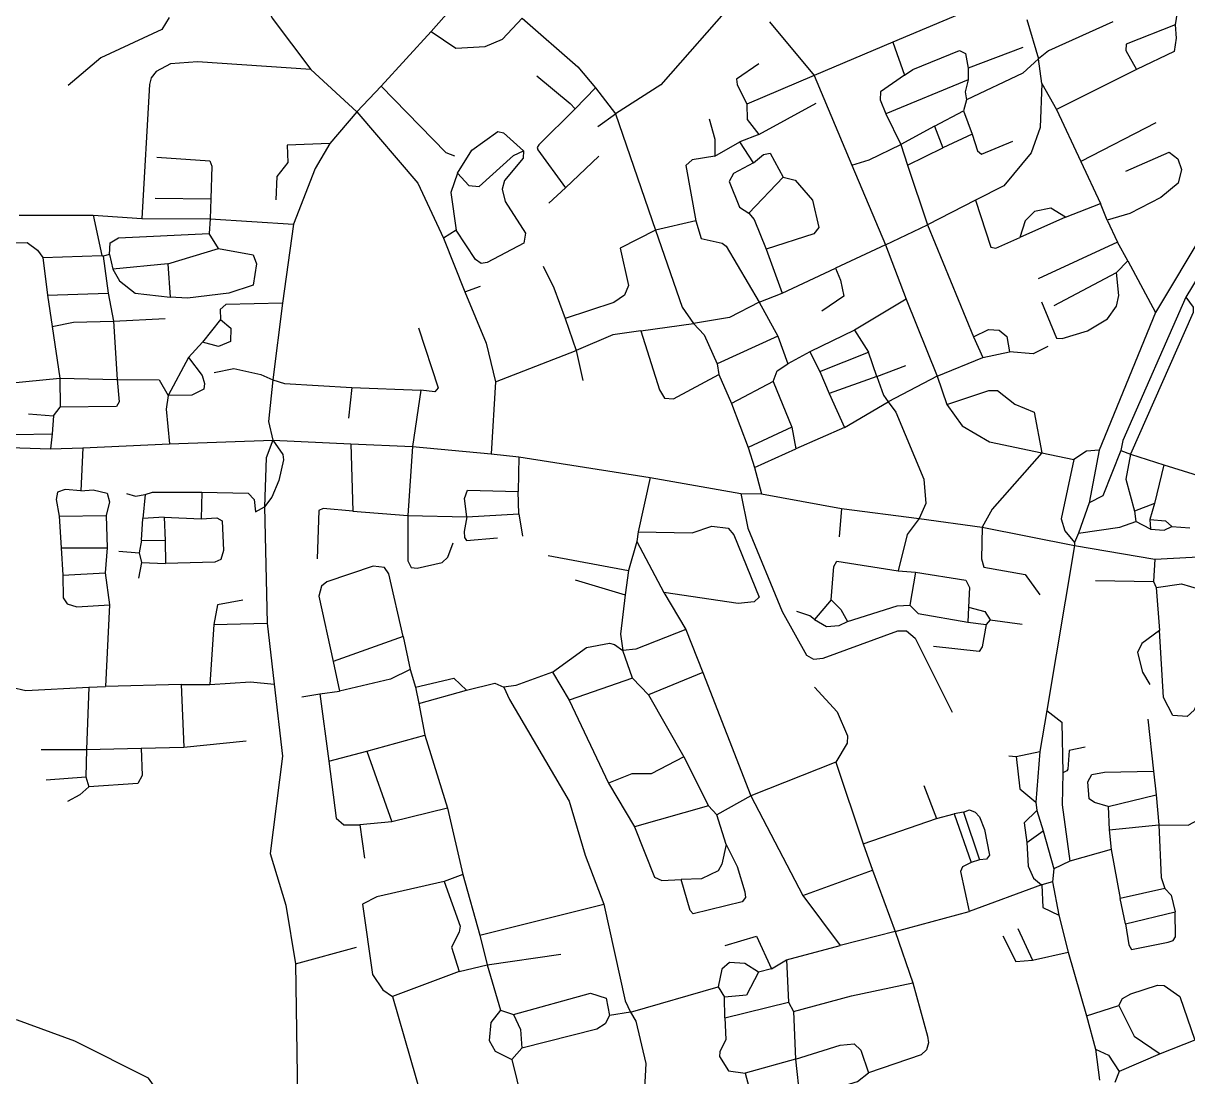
# Model space of a CAD drawing. Header units: inches. Extents: x 13510994 to 13518474, y 3660267 to 3664767.
# Drawn here: x 13513596 to 13514977, y 3662416 to 3663666 of the extents above; entities that cross this region are included whole.
import ezdxf

# ---------------------------------------------------------------- set-up
doc = ezdxf.new("R2010")
doc.units = ezdxf.units.IN
doc.header["$MEASUREMENT"] = 0

msp = doc.modelspace()

# ---------------------------------------------------------------- linework, layer by layer
for points in [[(13513859.9, 3663736.8), (13513891.6, 3663672.1), (13513937.4, 3663610.9)], [(13514966.7, 3663734.6), (13514967.5, 3663696.9), (13514962.1, 3663664.2)], [(13514778.2, 3663707.3), (13514627.6, 3663643.3)], [(13514104.1, 3663683.6), (13514080.2, 3663656.2)], [(13514441.2, 3663694.5), (13514352.5, 3663592.7), (13514298.7, 3663558.3)], [(13513769.4, 3663672.9), (13513760.5, 3663658.5), (13513688.2, 3663625), (13513649.7, 3663592.1)], [(13514080.2, 3663656.2), (13514109.4, 3663636.2), (13514143.9, 3663638.2), (13514164.8, 3663647.1), (13514187.8, 3663671.8)], [(13514187.8, 3663671.8), (13514254, 3663614.2), (13514274.8, 3663589.2)], [(13514786.5, 3663670.4), (13514800.1, 3663623.7)], [(13514080.2, 3663656.2), (13514020.9, 3663591.4)], [(13514481.2, 3663667.5), (13514534, 3663604.1)], [(13514888.2, 3663667.6), (13514812.1, 3663633.3), (13514800.1, 3663623.7)], [(13514962.1, 3663664.2), (13514904.1, 3663641.3), (13514903.6, 3663633.6), (13514916.4, 3663610.9)], [(13514962.1, 3663664.2), (13514963.6, 3663648.1), (13514961.2, 3663632.3), (13514916.4, 3663610.9)], [(13514627.6, 3663643.3), (13514534, 3663604.1)], [(13514627.6, 3663643.3), (13514641.3, 3663604.3)], [(13515160, 3663646.3), (13514974.9, 3663340.9)], [(13514641.3, 3663604.3), (13514651.2, 3663611.2), (13514706.7, 3663633.8), (13514713.7, 3663630.2), (13514716.8, 3663612.6)], [(13514781.7, 3663637.1), (13514716.8, 3663612.6)], [(13513937.4, 3663610.9), (13513802.9, 3663620.3), (13513770.8, 3663617.7), (13513754.1, 3663608.5), (13513748.1, 3663601), (13513746, 3663593.2), (13513737, 3663434.3)], [(13514468.7, 3663617.6), (13514442.2, 3663599.5), (13514442.9, 3663593.4), (13514454.4, 3663570.1)], [(13514800.1, 3663623.7), (13514781.7, 3663606.6), (13514714.7, 3663575.1)], [(13514804.3, 3663594.5), (13514800.1, 3663623.7)], [(13513937.4, 3663610.9), (13513992, 3663560.7)], [(13514205.2, 3663603.6), (13514244.8, 3663570.9), (13514250.7, 3663564.4)], [(13514534, 3663604.1), (13514454.4, 3663570.1)], [(13514534, 3663604.1), (13514579, 3663497.6)], [(13514641.3, 3663604.3), (13514612.8, 3663584.4), (13514612.4, 3663575.1), (13514619.3, 3663558.5)], [(13514716.8, 3663612.6), (13514716.6, 3663598.9)], [(13514916.4, 3663610.9), (13514821.4, 3663563.5)], [(13515111.9, 3663611.7), (13514938.9, 3663322.9)], [(13514020.9, 3663591.4), (13513992, 3663560.7)], [(13514020.9, 3663591.4), (13514097.3, 3663512.8), (13514107.7, 3663508.6)], [(13514274.8, 3663589.2), (13514250.7, 3663564.4)], [(13514274.8, 3663589.2), (13514298.7, 3663558.3)], [(13514716.6, 3663598.9), (13514619.3, 3663558.5)], [(13514716.6, 3663598.9), (13514713.3, 3663584.6), (13514714.7, 3663575.1)], [(13514804.3, 3663594.5), (13514802.1, 3663542.3), (13514791.5, 3663512.2), (13514759.1, 3663473.2), (13514725.6, 3663456.2)], [(13514804.3, 3663594.5), (13514821.4, 3663563.5)], [(13514714.7, 3663575.1), (13514711.2, 3663562.1)], [(13513992, 3663560.7), (13513959.9, 3663523.2)], [(13513992, 3663560.7), (13514064.1, 3663476.1), (13514094.7, 3663411.1)], [(13514250.7, 3663564.4), (13514207.7, 3663521.7), (13514205.7, 3663518.6), (13514206.6, 3663515.6), (13514239.2, 3663470.9)], [(13514277.7, 3663543.6), (13514298.7, 3663558.3)], [(13514298.7, 3663558.3), (13514346.1, 3663420.6)], [(13514454.4, 3663570.1), (13514454.6, 3663551.8), (13514468.7, 3663533.9)], [(13514468.7, 3663533.9), (13514536.7, 3663571.1)], [(13514619.3, 3663558.5), (13514637.1, 3663522.3)], [(13514676.7, 3663543.7), (13514711.2, 3663562.1)], [(13514711.2, 3663562.1), (13514721.7, 3663534.2)], [(13514821.4, 3663563.5), (13514850.4, 3663501.9)], [(13514409.7, 3663552.6), (13514416.3, 3663528.5), (13514416.4, 3663508.2)], [(13514939.2, 3663547.9), (13514850.4, 3663501.9)], [(13514111.1, 3663488.1), (13514128.4, 3663515.4), (13514159.1, 3663537.5), (13514165.7, 3663536), (13514189.4, 3663514.7)], [(13514468.7, 3663533.9), (13514445.9, 3663525.4)], [(13514676.7, 3663543.7), (13514637.1, 3663522.3)], [(13514676.7, 3663543.7), (13514686.6, 3663518.3)], [(13514721.7, 3663534.2), (13514686.6, 3663518.3)], [(13514721.7, 3663534.2), (13514728, 3663514.7), (13514732.6, 3663510.6), (13514769.7, 3663526.1)], [(13513959.9, 3663523.2), (13513909.5, 3663521.4), (13513910, 3663500.7), (13513897.2, 3663484.3), (13513895.7, 3663456.6)], [(13513959.9, 3663523.2), (13513942.4, 3663493.5), (13513916.9, 3663427.8)], [(13514416.4, 3663508.2), (13514445.9, 3663525.4)], [(13514462.2, 3663500.5), (13514445.9, 3663525.4)], [(13514579, 3663497.6), (13514599.2, 3663504), (13514637.1, 3663522.3)], [(13514637.1, 3663522.3), (13514644.9, 3663497.5)], [(13514644.9, 3663497.5), (13514686.6, 3663518.3)], [(13513754.7, 3663507.1), (13513817.6, 3663502.6), (13513819.9, 3663496.5), (13513818.7, 3663457.5)], [(13514189.4, 3663514.7), (13514189.1, 3663506), (13514167, 3663479.3), (13514164.1, 3663469.1), (13514167.9, 3663454.3), (13514191.8, 3663417), (13514189.9, 3663404.9), (13514146.6, 3663382.2), (13514139.2, 3663381.1), (13514132.7, 3663385.6), (13514109.7, 3663420.6)], [(13514111.1, 3663488.1), (13514124.6, 3663473.5), (13514137.1, 3663472.4), (13514177.8, 3663508.9), (13514189.4, 3663514.7)], [(13514278.7, 3663508.1), (13514239.2, 3663470.9)], [(13514416.4, 3663508.2), (13514389.7, 3663503.8), (13514382, 3663497.3), (13514394, 3663431.7)], [(13514462.2, 3663500.5), (13514474.2, 3663510.1), (13514482.2, 3663511.7), (13514497.3, 3663483.2)], [(13514903.7, 3663490.6), (13514955.2, 3663513), (13514965.4, 3663505), (13514969.6, 3663492.5), (13514965.7, 3663476.2), (13514945.2, 3663459.1), (13514908.6, 3663440.2), (13514881.6, 3663432.5)], [(13514462.2, 3663500.5), (13514438.7, 3663487.6), (13514433.2, 3663478.1), (13514445.5, 3663447.9), (13514456.6, 3663440.7)], [(13514579, 3663497.6), (13514618.9, 3663403)], [(13514644.9, 3663497.5), (13514668.7, 3663426.9)], [(13514850.4, 3663501.9), (13514873.6, 3663452.1)], [(13514111.1, 3663488.1), (13514103.4, 3663465.2), (13514109.7, 3663420.6)], [(13514497.3, 3663483.2), (13514456.6, 3663440.7)], [(13514497.3, 3663483.2), (13514511.7, 3663479.7), (13514532.2, 3663456.2), (13514539.8, 3663423.8), (13514533.6, 3663416.1), (13514477.3, 3663397.8)], [(13514219.7, 3663452.6), (13514239.2, 3663470.9)], [(13513752.7, 3663458.6), (13513818.7, 3663457.5)], [(13513818.7, 3663457.5), (13513818.2, 3663434.1)], [(13514725.6, 3663456.2), (13514668.7, 3663426.9)], [(13514725.6, 3663456.2), (13514743.5, 3663400.2), (13514749.7, 3663399.3), (13514778.1, 3663411.7)], [(13514832.1, 3663436.1), (13514873.6, 3663452.1)], [(13514881.6, 3663432.5), (13514873.6, 3663452.1)], [(13513591.4, 3663438.4), (13513679.4, 3663438.4)], [(13513679.4, 3663438.4), (13513689.7, 3663390.6)], [(13513679.4, 3663438.4), (13513737, 3663434.3)], [(13513737, 3663434.3), (13513818.2, 3663434.1)], [(13513818.2, 3663434.1), (13513816.7, 3663416.6)], [(13513818.2, 3663434.1), (13513916.9, 3663427.8)], [(13514456.6, 3663440.7), (13514463.2, 3663433.1), (13514477.3, 3663397.8)], [(13514832.1, 3663436.1), (13514814.9, 3663446.6), (13514795.4, 3663442.8), (13514784.5, 3663431.5), (13514778.1, 3663411.7)], [(13514832.1, 3663436.1), (13514778.1, 3663411.7)], [(13513916.9, 3663427.8), (13513903.7, 3663333.9)], [(13514109.7, 3663420.6), (13514094.7, 3663411.1)], [(13514346.1, 3663420.6), (13514304.3, 3663399.3), (13514313.9, 3663354.9), (13514309.1, 3663343.4), (13514296.6, 3663334.7), (13514238.9, 3663315.6)], [(13514394, 3663431.7), (13514346.1, 3663420.6)], [(13514346.1, 3663420.6), (13514377.8, 3663329.2), (13514391, 3663309.7)], [(13514394, 3663431.7), (13514400, 3663410.5), (13514425, 3663404.9), (13514430, 3663401.4), (13514468.9, 3663335.1)], [(13514618.9, 3663403), (13514668.7, 3663426.9)], [(13514668.7, 3663426.9), (13514723.3, 3663294.1)], [(13514881.6, 3663432.5), (13514894, 3663406.2)], [(13513698.7, 3663391.6), (13513699.6, 3663405.3), (13513709.3, 3663411.4), (13513816.7, 3663416.6)], [(13513827.9, 3663398.8), (13513816.7, 3663416.6)], [(13514094.7, 3663411.1), (13514120, 3663347.4)], [(13513571.7, 3663405.6), (13513601, 3663405.8), (13513613.1, 3663396.8), (13513619.5, 3663388)], [(13513767.9, 3663380.7), (13513827.9, 3663398.8)], [(13513827.9, 3663398.8), (13513868.8, 3663391.3), (13513872.8, 3663380.6), (13513869.1, 3663355.1), (13513840.1, 3663345.9), (13513791.2, 3663339.8), (13513770.4, 3663341.2)], [(13514477.3, 3663397.8), (13514496.4, 3663345.7)], [(13514618.9, 3663403), (13514559.4, 3663375.3)], [(13514618.9, 3663403), (13514643.3, 3663338.6)], [(13514894, 3663406.2), (13514799.7, 3663362.6)], [(13514906.3, 3663384.2), (13514894, 3663406.2)], [(13513619.5, 3663388), (13513689.7, 3663390.6)], [(13513619.5, 3663388), (13513625.1, 3663343.4)], [(13513689.7, 3663390.6), (13513691.2, 3663389.6)], [(13513698.7, 3663391.6), (13513691.2, 3663389.6)], [(13513691.2, 3663389.6), (13513697, 3663345.7)], [(13513698.7, 3663391.6), (13513702.5, 3663374.1)], [(13513767.9, 3663380.7), (13513702.5, 3663374.1)], [(13513767.9, 3663380.7), (13513770.4, 3663341.2)], [(13514906.3, 3663384.2), (13514892.7, 3663370.4)], [(13514906.3, 3663384.2), (13514938.9, 3663322.9)], [(13513702.5, 3663374.1), (13513710.4, 3663360.3), (13513728.9, 3663345.8), (13513770.4, 3663341.2)], [(13514212.7, 3663377.6), (13514225.4, 3663352), (13514238.9, 3663315.6)], [(13514496.4, 3663345.7), (13514559.4, 3663375.3)], [(13514559.4, 3663375.3), (13514565.5, 3663361), (13514569.2, 3663342.2), (13514543.2, 3663324.6)], [(13514803.7, 3663335.6), (13514821.4, 3663292.2), (13514828.1, 3663291.8), (13514858.1, 3663300.9), (13514881.9, 3663315.5), (13514892.8, 3663330.3), (13514895.6, 3663342.9), (13514892.7, 3663370.4)], [(13514818.7, 3663331.1), (13514892.7, 3663370.4)], [(13514120, 3663347.4), (13514138.7, 3663354.1)], [(13513625.1, 3663343.4), (13513697, 3663345.7)], [(13513625.1, 3663343.4), (13513630.8, 3663306.2)], [(13513697, 3663345.7), (13513703.3, 3663312.4)], [(13514120, 3663347.4), (13514145.3, 3663286.5), (13514156.2, 3663240.6)], [(13514468.9, 3663335.1), (13514496.4, 3663345.7)], [(13514643.3, 3663338.6), (13514582, 3663302)], [(13514643.3, 3663338.6), (13514680, 3663247.3)], [(13514974.9, 3663340.9), (13514900.2, 3663171.1), (13514897.7, 3663159.1)], [(13514974.9, 3663340.9), (13514983.6, 3663329), (13514983.7, 3663323), (13514909.2, 3663154.6)], [(13513903.7, 3663333.9), (13513836.5, 3663332.3), (13513830, 3663326.5), (13513830.3, 3663314.5)], [(13513903.7, 3663333.9), (13513892.3, 3663242.8)], [(13514468.9, 3663335.1), (13514433.6, 3663316.9), (13514391, 3663309.7)], [(13514468.9, 3663335.1), (13514491, 3663294.6)], [(13513630.8, 3663306.2), (13513656.1, 3663311.5), (13513703.3, 3663312.4)], [(13513703.3, 3663312.4), (13513764.7, 3663315.6)], [(13513703.3, 3663312.4), (13513707.8, 3663243.3)], [(13513830.3, 3663314.5), (13513842.6, 3663304.3), (13513842, 3663288.3), (13513827.7, 3663282.4), (13513808.8, 3663287.5)], [(13513830.3, 3663314.5), (13513808.8, 3663287.5)], [(13514238.9, 3663315.6), (13514252.1, 3663277.8)], [(13514938.9, 3663322.9), (13514872.2, 3663159.6)], [(13513630.8, 3663306.2), (13513639.8, 3663244.8)], [(13514065.2, 3663304.6), (13514088.5, 3663233.4), (13514084.4, 3663228.7), (13514067.7, 3663230.8)], [(13514328.6, 3663301), (13514295.3, 3663296.2), (13514252.1, 3663277.8)], [(13514328.6, 3663301), (13514391, 3663309.7)], [(13514328.6, 3663301), (13514350.8, 3663231.2), (13514356.8, 3663221.2), (13514367.2, 3663220.6), (13514421.2, 3663249.1)], [(13514391, 3663309.7), (13514403.8, 3663296.2), (13514419.2, 3663262.1)], [(13514582, 3663302), (13514529, 3663276)], [(13514582, 3663302), (13514598.8, 3663275.9)], [(13514723.3, 3663294.1), (13514740.7, 3663302.6), (13514753.6, 3663302), (13514762.7, 3663294.4), (13514765.6, 3663276.1)], [(13513808.8, 3663287.5), (13513792.5, 3663269.4)], [(13514491, 3663294.6), (13514419.2, 3663262.1)], [(13514491, 3663294.6), (13514502.9, 3663261.8)], [(13514723.3, 3663294.1), (13514734.1, 3663269.4)], [(13514811.2, 3663282.6), (13514794, 3663273.9), (13514765.6, 3663276.1)], [(13513792.5, 3663269.4), (13513808.7, 3663248.1), (13513811.4, 3663238.6), (13513810.3, 3663231.8), (13513796.1, 3663224.8), (13513768.1, 3663224.2)], [(13513792.5, 3663269.4), (13513768.1, 3663224.2)], [(13514156.2, 3663240.6), (13514252.1, 3663277.8)], [(13514252.1, 3663277.8), (13514260, 3663242)], [(13514529, 3663276), (13514502.9, 3663261.8)], [(13514529, 3663276), (13514540.8, 3663252.7)], [(13514540.8, 3663252.7), (13514598.8, 3663275.9)], [(13514608.6, 3663247.1), (13514598.8, 3663275.9)], [(13514680, 3663247.3), (13514734.1, 3663269.4)], [(13514734.1, 3663269.4), (13514765.6, 3663276.1)], [(13513822.7, 3663251.6), (13513846, 3663256.4), (13513878, 3663249.3), (13513892.3, 3663242.8)], [(13514419.2, 3663262.1), (13514421.2, 3663249.1)], [(13514485.6, 3663240.9), (13514490.2, 3663253.6), (13514502.9, 3663261.8)], [(13514608.6, 3663247.1), (13514642.7, 3663260.1)], [(13513558.6, 3663236.9), (13513639.8, 3663244.8)], [(13513639.8, 3663244.8), (13513707.8, 3663243.3)], [(13513639.8, 3663244.8), (13513640.2, 3663210.6)], [(13513707.8, 3663243.3), (13513710, 3663217), (13513707, 3663211.3), (13513640.2, 3663210.6)], [(13513707.8, 3663243.3), (13513757.7, 3663243), (13513768.1, 3663224.2)], [(13513892.3, 3663242.8), (13513887.1, 3663193.7), (13513892.2, 3663171.3)], [(13513892.3, 3663242.8), (13513906.3, 3663238.7), (13513986, 3663233.9)], [(13514421.2, 3663249.1), (13514436, 3663214.8)], [(13514485.6, 3663240.9), (13514436, 3663214.8)], [(13514485.6, 3663240.9), (13514507.8, 3663186.7)], [(13514540.8, 3663252.7), (13514552.1, 3663226.9)], [(13514608.6, 3663247.1), (13514552.1, 3663226.9)], [(13514608.6, 3663247.1), (13514616.4, 3663224.7), (13514622.1, 3663216.8)], [(13514680, 3663247.3), (13514622.1, 3663216.8)], [(13514680, 3663247.3), (13514691.3, 3663213.7)], [(13513986, 3663233.9), (13513982.2, 3663197.6)], [(13513986, 3663233.9), (13514067.7, 3663230.8)], [(13514067.7, 3663230.8), (13514057.9, 3663163.9)], [(13514156.2, 3663240.6), (13514151.2, 3663155)], [(13514552.1, 3663226.9), (13514570.1, 3663186.5)], [(13514691.3, 3663213.7), (13514741.2, 3663230.5), (13514751.5, 3663230.5), (13514772.3, 3663213.9), (13514795.2, 3663204.7), (13514804.2, 3663156.3)], [(13513768.1, 3663224.2), (13513766, 3663208.2), (13513769.8, 3663167.2)], [(13514436, 3663214.8), (13514455.9, 3663162.7)], [(13514570.1, 3663186.5), (13514622.1, 3663216.8)], [(13514622.1, 3663216.8), (13514630.9, 3663204.5), (13514664.2, 3663125), (13514666.7, 3663096.3), (13514658.6, 3663078.6)], [(13514691.3, 3663213.7), (13514709.7, 3663188.3), (13514742.1, 3663169.5), (13514804.2, 3663156.3)], [(13513602.7, 3663202.6), (13513632.2, 3663200.1)], [(13513632.2, 3663200.1), (13513630.7, 3663179.1)], [(13513632.2, 3663200.1), (13513640.2, 3663210.6)], [(13514507.8, 3663186.7), (13514455.9, 3663162.7)], [(13514507.8, 3663186.7), (13514512.4, 3663161)], [(13514570.1, 3663186.5), (13514512.4, 3663161)], [(13513567.7, 3663163.2), (13513586.9, 3663178.1), (13513630.7, 3663179.1)], [(13513630.7, 3663179.1), (13513628.7, 3663161.1)], [(13513567.7, 3663163.2), (13513628.7, 3663161.1)], [(13513628.7, 3663161.1), (13513667.2, 3663162.2)], [(13513667.2, 3663162.2), (13513664.7, 3663111.4)], [(13513667.2, 3663162.2), (13513769.8, 3663167.2)], [(13513769.8, 3663167.2), (13513892.2, 3663171.3)], [(13513892.2, 3663171.3), (13513884.3, 3663150.3), (13513882.6, 3663092.4)], [(13513892.2, 3663171.3), (13513904, 3663154.2), (13513904.8, 3663148), (13513899.4, 3663123.7), (13513891.1, 3663103.7), (13513882.6, 3663092.4)], [(13513892.2, 3663171.3), (13513984.9, 3663167)], [(13513984.9, 3663167), (13513987.1, 3663087.1)], [(13513984.9, 3663167), (13514057.9, 3663163.9)], [(13514057.9, 3663163.9), (13514052.4, 3663082)], [(13514057.9, 3663163.9), (13514151.2, 3663155)], [(13514455.9, 3663162.7), (13514463.6, 3663139.1)], [(13514463.6, 3663139.1), (13514512.4, 3663161)], [(13514872.2, 3663159.6), (13514857.2, 3663158.5), (13514842.2, 3663148.6)], [(13514872.2, 3663159.6), (13514860.2, 3663097.1)], [(13514897.7, 3663159.1), (13514876.6, 3663105.4), (13514860.2, 3663097.1)], [(13514897.7, 3663159.1), (13514909.2, 3663154.6)], [(13514151.2, 3663155), (13514184.1, 3663151.5)], [(13514184.1, 3663151.5), (13514183.1, 3663110.5)], [(13514184.1, 3663151.5), (13514339.8, 3663127.1)], [(13514804.2, 3663156.3), (13514745.1, 3663089.7), (13514733.2, 3663068)], [(13514804.2, 3663156.3), (13514842.2, 3663148.6)], [(13514842.2, 3663148.6), (13514827.1, 3663078.2), (13514831.3, 3663063.9), (13514842.7, 3663050.1)], [(13514909.2, 3663154.6), (13514903.9, 3663125.2), (13514914.2, 3663087.1)], [(13514909.2, 3663154.6), (13514948.9, 3663142.1)], [(13514463.6, 3663139.1), (13514471.7, 3663107.6)], [(13514948.9, 3663142.1), (13514937.6, 3663096.4)], [(13514948.9, 3663142.1), (13515040.3, 3663113.7)], [(13514339.8, 3663127.1), (13514325.4, 3663062.5)], [(13514339.8, 3663127.1), (13514447.2, 3663108.1)], [(13513664.7, 3663111.4), (13513646.2, 3663112.8), (13513636.8, 3663109.6), (13513635.4, 3663101.1), (13513639.1, 3663081.4)], [(13513664.7, 3663111.4), (13513679.1, 3663112.6), (13513695.7, 3663108.5), (13513698.7, 3663098.4), (13513694.6, 3663082)], [(13513718.7, 3663108.1), (13513729.3, 3663105), (13513741, 3663107.1)], [(13513741, 3663107.1), (13513738.1, 3663078.4)], [(13513741, 3663107.1), (13513749.8, 3663109.7), (13513808.1, 3663109.8)], [(13513808.1, 3663109.8), (13513807.3, 3663078.2)], [(13513808.1, 3663109.8), (13513863.2, 3663108.5), (13513870, 3663101.2), (13513871.7, 3663086.4), (13513882.6, 3663092.4)], [(13514122.2, 3663080.3), (13514119.5, 3663102.1), (13514123.3, 3663112), (13514183.1, 3663110.5)], [(13514183.9, 3663084.2), (13514183.1, 3663110.5)], [(13514447.2, 3663108.1), (13514455.4, 3663067.2), (13514496.4, 3662968.2), (13514525.2, 3662916.2), (13514533.3, 3662911.8), (13514545, 3662912.9), (13514633.2, 3662945.1), (13514643.7, 3662945.1), (13514654, 3662936.5), (13514697.7, 3662848.6)], [(13514447.2, 3663108.1), (13514471.7, 3663107.6)], [(13514471.7, 3663107.6), (13514566.7, 3663090.5)], [(13513882.6, 3663092.4), (13513885.5, 3662954.2)], [(13513987.1, 3663087.1), (13513951.9, 3663090.3), (13513946.8, 3663088.1), (13513944.7, 3663030.6)], [(13514566.7, 3663090.5), (13514563.7, 3663056.6)], [(13514566.7, 3663090.5), (13514658.6, 3663078.6)], [(13514860.2, 3663097.1), (13514847.7, 3663061.1)], [(13514937.6, 3663096.4), (13514914.2, 3663087.1)], [(13514937.6, 3663096.4), (13514932.3, 3663077.4)], [(13513639.1, 3663081.4), (13513694.6, 3663082)], [(13513639.1, 3663081.4), (13513641.4, 3663043.6)], [(13513694.6, 3663082), (13513696, 3663043.6)], [(13513736.5, 3663052.6), (13513738.1, 3663078.4)], [(13513763.4, 3663079.9), (13513738.1, 3663078.4)], [(13513763.4, 3663079.9), (13513807.3, 3663078.2)], [(13513763.4, 3663079.9), (13513764.8, 3663052.2)], [(13513807.3, 3663078.2), (13513825.9, 3663079.3), (13513832.2, 3663075.6), (13513833.7, 3663040.6), (13513830.6, 3663029.8), (13513823.4, 3663026.5), (13513765.1, 3663025.2)], [(13513987.1, 3663087.1), (13514052.4, 3663082)], [(13514052.4, 3663082), (13514122.2, 3663080.3)], [(13514052.4, 3663082), (13514052.5, 3663028.2), (13514056.4, 3663020.2), (13514063.3, 3663019.6), (13514092.9, 3663026.4), (13514099.8, 3663032.8), (13514106.2, 3663049.6)], [(13514122.2, 3663080.3), (13514119, 3663062.9), (13514119.5, 3663056.1), (13514122, 3663052.5), (13514158.7, 3663055.6)], [(13514122.2, 3663080.3), (13514183.9, 3663084.2)], [(13514183.9, 3663084.2), (13514188.2, 3663057.6)], [(13514658.6, 3663078.6), (13514644.6, 3663059.3), (13514633.6, 3663016.3)], [(13514658.6, 3663078.6), (13514733.2, 3663068)], [(13514847.7, 3663061.1), (13514896.6, 3663068.3), (13514915.7, 3663075.1)], [(13514914.2, 3663087.1), (13514915.7, 3663075.1)], [(13514932.8, 3663065.7), (13514915.7, 3663075.1)], [(13514932.3, 3663077.4), (13514950.6, 3663075.7), (13514958.2, 3663069.1)], [(13514932.3, 3663077.4), (13514932.8, 3663065.7)], [(13514325.4, 3663062.5), (13514324.1, 3663051.2)], [(13514325.4, 3663062.5), (13514389.5, 3663061.6), (13514412.7, 3663069.4), (13514432.4, 3663067.2), (13514438.9, 3663059.2), (13514468.8, 3662985.2), (13514462.9, 3662979.5), (13514443.9, 3662977.7), (13514355.8, 3662990.6)], [(13514733.2, 3663068), (13514732.6, 3663030.5), (13514735.2, 3663020.6), (13514784.4, 3663012.2), (13514801.7, 3662988.1)], [(13514733.2, 3663068), (13514842.7, 3663046.6)], [(13514932.8, 3663065.7), (13514949.2, 3663064.8), (13514958.2, 3663069.1)], [(13514958.2, 3663069.1), (13514979.7, 3663067.6)], [(13513736.5, 3663052.6), (13513733.7, 3663037.6)], [(13513736.5, 3663052.6), (13513764.8, 3663052.2)], [(13513764.8, 3663052.2), (13513765.1, 3663025.2)], [(13514324.1, 3663051.2), (13514314.1, 3663016.9)], [(13514324.1, 3663051.2), (13514355.8, 3662990.6)], [(13514847.7, 3663061.1), (13514842.7, 3663050.1)], [(13514842.7, 3663050.1), (13514842.7, 3663046.6)], [(13513641.4, 3663043.6), (13513696, 3663043.6)], [(13513641.4, 3663043.6), (13513643.5, 3663011.2)], [(13513696, 3663043.6), (13513693.7, 3663014.2)], [(13513709.7, 3663039.6), (13513733.7, 3663037.6)], [(13513733.7, 3663037.6), (13513736.7, 3663026.1)], [(13514218.7, 3663034.6), (13514314.1, 3663016.9)], [(13514842.7, 3663046.6), (13514810.2, 3662850.6)], [(13514842.7, 3663046.6), (13514938.2, 3663030.1)], [(13514938.2, 3663030.1), (13515026.7, 3663035.1)], [(13513736.7, 3663026.1), (13513733.2, 3663007.6)], [(13513736.7, 3663026.1), (13513765.1, 3663025.2)], [(13514046.8, 3662938.4), (13514029.8, 3663012.8), (13514024.8, 3663020.3), (13514011.2, 3663022.1), (13513956.2, 3663003.2), (13513949.9, 3662998.4), (13513947, 3662986.2), (13513963.8, 3662908.7)], [(13514554.3, 3662981.9), (13514557.6, 3663021.5), (13514561.1, 3663027.9), (13514633.6, 3663016.3)], [(13514938.2, 3663030.1), (13514936.7, 3663003.6)], [(13513643.5, 3663011.2), (13513693.7, 3663014.2)], [(13513643.5, 3663011.2), (13513643.6, 3662984.2), (13513648.5, 3662977.2), (13513659.8, 3662973.6), (13513698.7, 3662976)], [(13513693.7, 3663014.2), (13513698.7, 3662976)], [(13514314.1, 3663016.9), (13514310.1, 3662987.9)], [(13514633.6, 3663016.3), (13514654.2, 3663014.9)], [(13514654.2, 3663014.9), (13514647.6, 3662975.6)], [(13514654.2, 3663014.9), (13514714.2, 3663005.5), (13514718.2, 3662996.6), (13514717, 3662973.4)], [(13514250.7, 3663005.6), (13514310.1, 3662987.9)], [(13514867.7, 3663005.1), (13514936.7, 3663003.6)], [(13514936.7, 3663003.6), (13514939.7, 3662996.6)], [(13514939.7, 3662996.6), (13514969.8, 3663001), (13514991, 3662994.5), (13514995.4, 3662988.4), (13514997.7, 3662970.5), (13514997.4, 3662887.3), (13514994.8, 3662874.8), (13514984.6, 3662851.1), (13514976.6, 3662843.5), (13514959.5, 3662844.9), (13514948.5, 3662866.3), (13514943.8, 3662945.8)], [(13514939.7, 3662996.6), (13514943.8, 3662945.8)], [(13513856.7, 3662981.6), (13513826.6, 3662976.2), (13513822.5, 3662952.9)], [(13514310.1, 3662987.9), (13514304.7, 3662941.1), (13514307.2, 3662921.8)], [(13514355.8, 3662990.6), (13514382.1, 3662946.8)], [(13514554.3, 3662981.9), (13514534.6, 3662958.7)], [(13514554.3, 3662981.9), (13514565.8, 3662970.5), (13514573.7, 3662956.3)], [(13513698.7, 3662976), (13513693.9, 3662879.1)], [(13514534.6, 3662958.7), (13514529.1, 3662963), (13514513.7, 3662968.1)], [(13514573.7, 3662956.3), (13514632.7, 3662975), (13514647.6, 3662975.6)], [(13514647.6, 3662975.6), (13514657.3, 3662965.8), (13514716.3, 3662955.4)], [(13514717, 3662973.4), (13514716.3, 3662955.4)], [(13514717, 3662973.4), (13514736.5, 3662968), (13514742.7, 3662958.1)], [(13513822.5, 3662952.9), (13513817.7, 3662881.7)], [(13513822.5, 3662952.9), (13513885.5, 3662954.2)], [(13513885.5, 3662954.2), (13513893.9, 3662881.8)], [(13514534.6, 3662958.7), (13514548.9, 3662950.5), (13514563.7, 3662951.6), (13514573.7, 3662956.3)], [(13514738.2, 3662952.6), (13514733.5, 3662926.1), (13514730, 3662920.6), (13514675.7, 3662926.6)], [(13514716.3, 3662955.4), (13514738.2, 3662952.6)], [(13514742.7, 3662958.1), (13514738.2, 3662952.6)], [(13514742.7, 3662958.1), (13514780.7, 3662953.1)], [(13514046.8, 3662938.4), (13513963.8, 3662908.7)], [(13514046.8, 3662938.4), (13514055.2, 3662899.2)], [(13514382.1, 3662946.8), (13514322.6, 3662923.3), (13514307.2, 3662921.8)], [(13514382.1, 3662946.8), (13514402.1, 3662895.7)], [(13514943.8, 3662945.8), (13514922.7, 3662930.3), (13514917.4, 3662919.6), (13514923.6, 3662896.1), (13514932.2, 3662881.6)], [(13514223.9, 3662896.1), (13514264.2, 3662925.6), (13514291.5, 3662930.7), (13514297.3, 3662929.2), (13514307.2, 3662921.8)], [(13514318.6, 3662889), (13514307.2, 3662921.8)], [(13513963.8, 3662908.7), (13513971.2, 3662873.7)], [(13514055.2, 3662899.2), (13514032, 3662887.9), (13513971.2, 3662873.7)], [(13514055.2, 3662899.2), (13514061.5, 3662878.3)], [(13514223.9, 3662896.1), (13514180.6, 3662880.2), (13514166.3, 3662878.4)], [(13514223.9, 3662896.1), (13514243.6, 3662862.8)], [(13514402.1, 3662895.7), (13514337.6, 3662869.3)], [(13514402.1, 3662895.7), (13514458.9, 3662749.4)], [(13513817.7, 3662881.7), (13513866, 3662884.6), (13513893.9, 3662881.8)], [(13513893.9, 3662881.8), (13513903.6, 3662796.5), (13513889.3, 3662681), (13513907.6, 3662619.9), (13513919.2, 3662550.2)], [(13514061.5, 3662878.3), (13514107.1, 3662889.1), (13514121.8, 3662874.9)], [(13514121.8, 3662874.9), (13514155.7, 3662883.2), (13514166.3, 3662878.4)], [(13514318.6, 3662889), (13514243.6, 3662862.8)], [(13514318.6, 3662889), (13514337.6, 3662869.3)], [(13513582.4, 3662878.5), (13513599.6, 3662874.6), (13513674, 3662878.4)], [(13513674, 3662878.4), (13513671.3, 3662804.6)], [(13513674, 3662878.4), (13513693.9, 3662879.1)], [(13513783.5, 3662881.6), (13513693.9, 3662879.1)], [(13513783.5, 3662881.6), (13513817.7, 3662881.7)], [(13513783.5, 3662881.6), (13513786.6, 3662807.1)], [(13513926.7, 3662867.1), (13513948.2, 3662870.5)], [(13513948.2, 3662870.5), (13513971.2, 3662873.7)], [(13513948.2, 3662870.5), (13513958.6, 3662790.8)], [(13514061.5, 3662878.3), (13514065.6, 3662859)], [(13514065.6, 3662859), (13514121.8, 3662874.9)], [(13514166.3, 3662878.4), (13514172.9, 3662863.7), (13514243.6, 3662743.1), (13514262.8, 3662679.2), (13514284.6, 3662621)], [(13514337.6, 3662869.3), (13514379.6, 3662795.7)], [(13514534.7, 3662878.6), (13514561.3, 3662849), (13514573.7, 3662820.6), (13514573.5, 3662812.1), (13514559.7, 3662789.4)], [(13514065.6, 3662859), (13514072.5, 3662821.3)], [(13514243.6, 3662862.8), (13514290.5, 3662764.4)], [(13514810.2, 3662850.6), (13514801.7, 3662802.1)], [(13514810.2, 3662850.6), (13514828, 3662836.8), (13514829.2, 3662776.6)], [(13514929.7, 3662840.6), (13514936.6, 3662778.7)], [(13513786.6, 3662807.1), (13513860.7, 3662814.6)], [(13514003.9, 3662802.3), (13514072.5, 3662821.3)], [(13514072.5, 3662821.3), (13514099.4, 3662734.7)], [(13513617.7, 3662804.6), (13513671.3, 3662804.6)], [(13513671.3, 3662804.6), (13513670.7, 3662772.1)], [(13513671.3, 3662804.6), (13513736.3, 3662806)], [(13513736.3, 3662806), (13513737.2, 3662773.7), (13513732.1, 3662764.3), (13513674.2, 3662760.1)], [(13513736.3, 3662806), (13513786.6, 3662807.1)], [(13513958.6, 3662790.8), (13514003.9, 3662802.3)], [(13514003.9, 3662802.3), (13514033.5, 3662718.7)], [(13514773.7, 3662796.1), (13514801.7, 3662802.1)], [(13514801.7, 3662802.1), (13514797.2, 3662742.1)], [(13514855.7, 3662807.1), (13514836.4, 3662803.3), (13514835, 3662781.3), (13514833.6, 3662779.1), (13514829.2, 3662776.6)], [(13513958.6, 3662790.8), (13513967.5, 3662723), (13513976.4, 3662715.1), (13513995.3, 3662715.3)], [(13514379.6, 3662795.7), (13514341, 3662775.5), (13514317.8, 3662775.6), (13514290.5, 3662764.4)], [(13514379.6, 3662795.7), (13514408.7, 3662737.6)], [(13514559.7, 3662789.4), (13514458.9, 3662749.4)], [(13514559.7, 3662789.4), (13514592.1, 3662692.4)], [(13514765.2, 3662797.1), (13514773.7, 3662796.1)], [(13514773.7, 3662796.1), (13514777.9, 3662757.7), (13514797.2, 3662742.1)], [(13513623.7, 3662768.6), (13513670.7, 3662772.1)], [(13513670.7, 3662772.1), (13513674.2, 3662760.1)], [(13514829.2, 3662776.6), (13514828.3, 3662738.8), (13514837.2, 3662672.1)], [(13514882.9, 3662736.8), (13514866.7, 3662741.6), (13514860.4, 3662746.1), (13514858.7, 3662766.2), (13514863.4, 3662774.8), (13514878.3, 3662777.5), (13514936.6, 3662778.7)], [(13514936.6, 3662778.7), (13514939.8, 3662750.5)], [(13513674.2, 3662760.1), (13513663.6, 3662750.7), (13513648.7, 3662742.6)], [(13514290.5, 3662764.4), (13514321.2, 3662712.7)], [(13514664.2, 3662761.6), (13514679.1, 3662722.5)], [(13514458.9, 3662749.4), (13514418.7, 3662727.1)], [(13514458.9, 3662749.4), (13514520.9, 3662631.4)], [(13514882.9, 3662736.8), (13514939.8, 3662750.5)], [(13514939.8, 3662750.5), (13514943, 3662715.3)], [(13514099.4, 3662734.7), (13514033.5, 3662718.7)], [(13514099.4, 3662734.7), (13514117.5, 3662656)], [(13514408.7, 3662737.6), (13514321.2, 3662712.7)], [(13514408.7, 3662737.6), (13514418.7, 3662727.1)], [(13514711.2, 3662730.1), (13514700.2, 3662728.1)], [(13514711.2, 3662730.1), (13514718.4, 3662732.9), (13514725, 3662730), (13514730.1, 3662724.5), (13514736.2, 3662709.6), (13514742.2, 3662679.3), (13514738.4, 3662674.2), (13514730.2, 3662673.6)], [(13514711.2, 3662730.1), (13514730.2, 3662673.6)], [(13514798.2, 3662732.1), (13514783.1, 3662717.4), (13514786.2, 3662694.1)], [(13514797.2, 3662742.1), (13514798.2, 3662732.1)], [(13514798.2, 3662732.1), (13514805.7, 3662708.1)], [(13514882.9, 3662736.8), (13514883.9, 3662709.3)], [(13514033.5, 3662718.7), (13513995.3, 3662715.3)], [(13514429.8, 3662691.7), (13514418.7, 3662727.1)], [(13514592.1, 3662692.4), (13514679.1, 3662722.5)], [(13514679.1, 3662722.5), (13514700.2, 3662728.1)], [(13514700.2, 3662728.1), (13514720.2, 3662670.6)], [(13514943, 3662715.3), (13514977.8, 3662714.8), (13514990.2, 3662721.6)], [(13513995.3, 3662715.3), (13514001.2, 3662675.6)], [(13514321.2, 3662712.7), (13514344.7, 3662653.1), (13514353.7, 3662649.1), (13514376.4, 3662650.3)], [(13514786.2, 3662694.1), (13514805.7, 3662708.1)], [(13514805.7, 3662708.1), (13514818.2, 3662663.1)], [(13514883.9, 3662709.3), (13514943, 3662715.3)], [(13514883.9, 3662709.3), (13514886.5, 3662686)], [(13514943, 3662715.3), (13514945.8, 3662652.7), (13514950, 3662639.7)], [(13514429.8, 3662691.7), (13514442.9, 3662665.5), (13514452, 3662635.7), (13514452.7, 3662629), (13514448.8, 3662623.9), (13514390.6, 3662609.5), (13514387.3, 3662613.6), (13514376.4, 3662650.3)], [(13514429.8, 3662691.7), (13514424.8, 3662668.6), (13514420.4, 3662660.6), (13514400.5, 3662651.1), (13514376.4, 3662650.3)], [(13514592.1, 3662692.4), (13514603.5, 3662661.5)], [(13514786.2, 3662694.1), (13514787.8, 3662666.2), (13514794.4, 3662651.9), (13514803.7, 3662644.1)], [(13514886.5, 3662686), (13514837.2, 3662672.1)], [(13514886.5, 3662686), (13514897.2, 3662627.8)], [(13514520.9, 3662631.4), (13514603.5, 3662661.5)], [(13514603.5, 3662661.5), (13514630.3, 3662588.7)], [(13514720.2, 3662670.6), (13514710, 3662665.1), (13514707.7, 3662659.6), (13514718.1, 3662612.2)], [(13514730.2, 3662673.6), (13514720.2, 3662670.6)], [(13514818.2, 3662663.1), (13514816.7, 3662647.6)], [(13514837.2, 3662672.1), (13514818.2, 3662663.1)], [(13514095.4, 3662647.8), (13514015.5, 3662629.7), (13513998.5, 3662620.9), (13514010.3, 3662537.7), (13514022.6, 3662519.4), (13514034.2, 3662511.4)], [(13514117.5, 3662656), (13514095.4, 3662647.8)], [(13514095.4, 3662647.8), (13514114.3, 3662595), (13514113.4, 3662587.7), (13514104.3, 3662570.1), (13514113.2, 3662541.2)], [(13514117.5, 3662656), (13514137.7, 3662584.3)], [(13514816.7, 3662647.6), (13514804.2, 3662644.1)], [(13514816.7, 3662647.6), (13514824.2, 3662608.1)], [(13514803.7, 3662644.1), (13514718.1, 3662612.2)], [(13514803.7, 3662644.1), (13514804.2, 3662644.1)], [(13514804.2, 3662644.1), (13514805.3, 3662617.1), (13514824.2, 3662608.1)], [(13514950, 3662639.7), (13514897.2, 3662627.8)], [(13514950, 3662639.7), (13514957.3, 3662631.6), (13514962.3, 3662611.9)], [(13514137.7, 3662584.3), (13514284.6, 3662621)], [(13514284.6, 3662621), (13514309.9, 3662506.2), (13514316.4, 3662492.8)], [(13514520.9, 3662631.4), (13514565, 3662571.8)], [(13514903.2, 3662597.7), (13514897.2, 3662627.8)], [(13514630.3, 3662588.7), (13514718.1, 3662612.2)], [(13514824.2, 3662608.1), (13514835.2, 3662564.1)], [(13514903.2, 3662597.7), (13514907.1, 3662572.7), (13514910.5, 3662567.2), (13514953.8, 3662575.9), (13514959.8, 3662578.1), (13514962.5, 3662582.3), (13514962.3, 3662611.9)], [(13514903.2, 3662597.7), (13514962.3, 3662611.9)], [(13514775.7, 3662592.1), (13514793.2, 3662554.5)], [(13514137.7, 3662584.3), (13514146.6, 3662549.1)], [(13514428.7, 3662572.1), (13514465.9, 3662583), (13514483.7, 3662544.3)], [(13514630.3, 3662588.7), (13514565, 3662571.8)], [(13514630.3, 3662588.7), (13514651.2, 3662527.7)], [(13514757.7, 3662583.6), (13514773.5, 3662553.1), (13514793.2, 3662554.5)], [(13513919.2, 3662550.2), (13513991.7, 3662570.1)], [(13514501.3, 3662554.9), (13514565, 3662571.8)], [(13514146.6, 3662549.1), (13514233.7, 3662561.6)], [(13514468.2, 3662540.4), (13514452, 3662550.8), (13514433.8, 3662551.7), (13514424.6, 3662543.9), (13514420.2, 3662523.1)], [(13514483.7, 3662544.3), (13514501.3, 3662554.9)], [(13514501.3, 3662554.9), (13514503.7, 3662504.6)], [(13514793.2, 3662554.5), (13514835.2, 3662564.1)], [(13514835.2, 3662564.1), (13514857.2, 3662488.6)], [(13513919.2, 3662550.2), (13513922.3, 3662339.2), (13513942.4, 3662221.5)], [(13514113.2, 3662541.2), (13514034.2, 3662511.4)], [(13514113.2, 3662541.2), (13514146.6, 3662549.1)], [(13514146.6, 3662549.1), (13514162.2, 3662495.1)], [(13514468.2, 3662540.4), (13514454, 3662513), (13514427.7, 3662510.6)], [(13514483.7, 3662544.3), (13514468.2, 3662540.4)], [(13514316.4, 3662492.8), (13514420.2, 3662523.1)], [(13514420.2, 3662523.1), (13514427.7, 3662510.6)], [(13514509.7, 3662493.6), (13514578.3, 3662512.3), (13514651.2, 3662527.7)], [(13514651.2, 3662527.7), (13514668.6, 3662464.4), (13514669.7, 3662456.5), (13514667.3, 3662448.1), (13514661.2, 3662442.4), (13514598.8, 3662420.8)], [(13514895.6, 3662500.9), (13514899.8, 3662509), (13514909.7, 3662514.6), (13514941.1, 3662524.8), (13514949.1, 3662524.4), (13514967.8, 3662511.4), (13514985.4, 3662459.5)], [(13514034.2, 3662511.4), (13514076, 3662366), (13514087.6, 3662363.4), (13514187.7, 3662388.7)], [(13514177.7, 3662490.1), (13514268.9, 3662515.3), (13514287.4, 3662509.7), (13514291.4, 3662489.1)], [(13514428.2, 3662486.1), (13514427.7, 3662510.6)], [(13514162.2, 3662495.1), (13514150.9, 3662480.5), (13514148.7, 3662459.4), (13514155.9, 3662446.8), (13514175.7, 3662436.6)], [(13514162.2, 3662495.1), (13514177.7, 3662490.1)], [(13514428.2, 3662486.1), (13514503.7, 3662504.6)], [(13514503.7, 3662504.6), (13514509.7, 3662493.6)], [(13514857.2, 3662488.6), (13514895.6, 3662500.9)], [(13514895.6, 3662500.9), (13514913.6, 3662464.4), (13514944.6, 3662443.5)], [(13513770.1, 3662335.2), (13513752.6, 3662403.6), (13513745, 3662414.8), (13513657.4, 3662458.4), (13513589.7, 3662483.6), (13513568.6, 3662485.8), (13513565.1, 3662485.2), (13513541.3, 3662475.9), (13513535, 3662471.3), (13513528.7, 3662465.9), (13513514.8, 3662444.3), (13513487.5, 3662423.2), (13513385.5, 3662367.5), (13513348.4, 3662332.3), (13513343.2, 3662319), (13513346.1, 3662298.5), (13513345.7, 3662293.8), (13513334.9, 3662271.2), (13513321.5, 3662252.9), (13513318, 3662198.7)], [(13514177.7, 3662490.1), (13514186.1, 3662472.4), (13514187.7, 3662450.1)], [(13514291.4, 3662489.1), (13514286.4, 3662479.2), (13514276.5, 3662472.9), (13514187.7, 3662450.1)], [(13514316.4, 3662492.8), (13514291.4, 3662489.1)], [(13514316.4, 3662492.8), (13514322.8, 3662482.2), (13514334.6, 3662432.1), (13514333.2, 3662402.3), (13514321.9, 3662368.3)], [(13514428.2, 3662486.1), (13514429.6, 3662460.5), (13514422.2, 3662446), (13514422.1, 3662440.4), (13514432.5, 3662423.5), (13514452.4, 3662420.5)], [(13514509.7, 3662493.6), (13514512, 3662437)], [(13514857.2, 3662488.6), (13514867.7, 3662449.1)], [(13514512, 3662437), (13514565.1, 3662453.8), (13514581.7, 3662455.3), (13514589.4, 3662447.8), (13514598.8, 3662420.8)], [(13514985.4, 3662459.5), (13514944.6, 3662443.5)], [(13514187.7, 3662450.1), (13514175.7, 3662436.6)], [(13514867.7, 3662449.1), (13514872.7, 3662412.1)], [(13514867.7, 3662449.1), (13514883.1, 3662442), (13514895.7, 3662422.6)], [(13514944.6, 3662443.5), (13514895.7, 3662422.6)], [(13514175.7, 3662436.6), (13514187.7, 3662388.7)], [(13514512, 3662437), (13514452.4, 3662420.5)], [(13514512, 3662437), (13514517, 3662389.7)], [(13514452.4, 3662420.5), (13514468.1, 3662361.8), (13514475.2, 3662361.6), (13514519.2, 3662375.7)], [(13514517, 3662389.7), (13514585.5, 3662410.5), (13514598.8, 3662420.8)], [(13514895.7, 3662422.6), (13514890.7, 3662409.6)]]:
    msp.add_lwpolyline(points)

doc.saveas('drawing.dxf')
